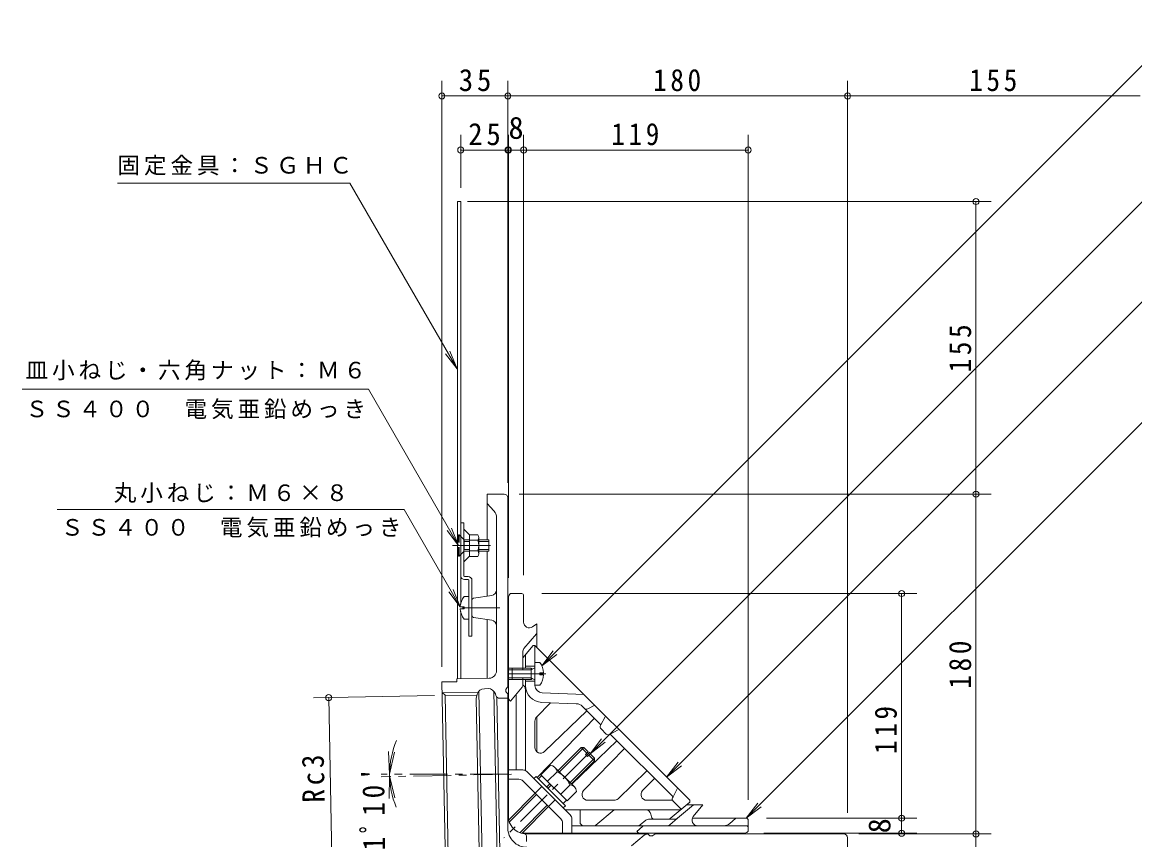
# Model space of a CAD drawing. Units: millimetres at full size, sheet at 1:4. Extents: x -428 to 457, y -549 to 474.
# Drawn here: x -428 to 162, y -328 to 105 of the extents above; entities that cross this region are included whole.
import ezdxf
from ezdxf.enums import TextEntityAlignment as Align

# ---------------------------------------------------------------- set-up
doc = ezdxf.new("R2010")
doc.units = ezdxf.units.MM
doc.header["$LTSCALE"] = 4
doc.header["$PDMODE"] = 32
doc.header["$PDSIZE"] = 3.2
doc.linetypes.add('CHAIN1', pattern=[8, 5, -1, 1, -1])
doc.linetypes.add('DASHED1', pattern=[1.8, 1.2, -0.6])
for name, color, linetype, lineweight in [('0-0_通り芯', 3, 'Continuous', 9), ('0-1_躯体', 2, 'Continuous', 9), ('0-2_仕上', 6, 'Continuous', 9), ('0-4_その他', 7, 'Continuous', 9), ('0-5_寸法', 7, 'Continuous', 9), ('0-8', 2, 'Continuous', 9), ('0-A', 2, 'Continuous', 9), ('0-F', 7, 'CHAIN1', 9)]:
    doc.layers.add(name, color=color, linetype=linetype, lineweight=lineweight)
doc.styles.add('ＭＳ ゴシック', font='')
doc.styles.get('ＭＳ ゴシック').set_extended_font_data('MS Gothic')

msp = doc.modelspace()

# ---------------------------------------------------------------- linework, layer by layer
at = {"layer": '0-0_通り芯'}
for p, q in [((-172.18, -145.134), (-181.18, -145.134)), ((-181.18, -169.362), (-181.18, -145.134)), ((-170.18, -247.011), (-170.18, -147.134)), ((-177.523, -154.055), (-181.18, -150.134)), ((-176.18, -238.623), (-176.18, -157.465)), ((-181.18, -199.131), (-181.18, -175.362)), ((-188.332, -200.231), (-178.724, -198.753)), ((-189.18, -209.504), (-189.18, -201.22)), ((-188.332, -210.492), (-178.724, -211.97)), ((-181.18, -242.645), (-181.18, -211.592)), ((-197.151, -244.47), (-205.15, -244.633)), ((-205.15, -244.633), (-203.134, -343.654)), ((-179.098, -242.602), (-197.182, -242.97)), ((-197.151, -244.47), (-197.182, -242.97)), ((-170.297, -247.332), (-171.063, -248.244)), ((-205.037, -250.19), (-186.135, -250.396)), ((-203.479, -251.685), (-205.037, -250.19)), ((-203.479, -251.685), (-186.608, -251.869)), ((-185.401, -334.146), (-187.044, -253.462)), ((-187.028, -253.462), (-186.42, -251.155)), ((-183.825, -337.844), (-185.622, -249.61)), ((-180.668, -248.135), (-182.634, -248.175)), ((-175.827, -337.681), (-177.624, -249.447)), ((-176.764, -250.958), (-176.489, -251.85)), ((-174.392, -334.459), (-176.059, -252.605)), ((-174.537, -253.262), (-170.18, -253.173)), ((-171.18, -248.566), (-171.18, -249.677)), ((-170.327, -250.737), (-171.033, -250.03)), ((-170.181, -322.134), (-170.18, -251.09)), ((-160.316, -329.134), (-160.316, -326.075)), ((-96.137, -325.134), (-160.181, -325.134)), ((-104.717, -331.458), (-98.017, -325.836)), ((-95.784, -325.28), (-95.077, -325.987)), ((-93.613, -326.134), (-94.724, -326.134)), ((-92.378, -325.251), (-93.291, -326.017)), ((-92.057, -325.134), (7.82, -325.134)), ((9.82, -327.134), (9.82, -336.134))]:
    msp.add_line(p, q, dxfattribs=at)
at = {"layer": '0-0_通り芯', "color": 4, "linetype": 'CHAIN1'}
msp.add_line((-194.161, -205.362), (-174.415, -205.362), dxfattribs=at)
at = {"layer": '0-0_通り芯', "linetype": 'CHAIN1'}
for p, q in [((-126.765, -281.718), (-172.304, -327.257)), ((-168.172, -293.436), (-237.354, -294.845))]:
    msp.add_line(p, q, dxfattribs=at)
at = {"layer": '0-0_通り芯'}
msp.add_lwpolyline([(-203.479, -251.685), (-201.758, -336.497), (-203.248, -338.055)], dxfattribs=at)
for centre, radius, start, end in [((-172.18, -147.134), 2, 0, 90), ((-181.18, -157.465), 5, 359.99971, 43.00047), ((-188.18, -201.22), 1, 98.74616, 180), ((-179.18, -195.788), 3, 278.74616, 0), ((-188.18, -209.504), 1, 180, 261.25384), ((-179.18, -214.935), 3, 0, 81.25384), ((-180.18, -238.623), 4, 271.16684, 359.99965), ((-170.68, -247.01), 0.5, 320.0007, 359.99858), ((-182.552, -252.175), 4, 91.16704, 165.22115), ((-180.587, -252.134), 4, 17.11235, 91.16702), ((-174.578, -251.262), 2, 197.11235, 271.16702), ((-170.68, -248.566), 0.5, 139.99892, 179.99681), ((-170.68, -249.677), 0.5, 180.00105, 225), ((-170.68, -251.09), 0.5, 0, 44.99799), ((-160.181, -315.134), 10, 179.99939, 270.00031), ((-160.181, -322.134), 10, 179.99928, 270.00029), ((-161.316, -326.075), 1, 0, 84.07614), ((-96.089, -328.134), 3, 90.00047, 130.00017), ((-96.137, -325.634), 0.5, 45.00198, 91.11858), ((-94.724, -325.634), 0.5, 225, 269.99893), ((-93.613, -325.634), 0.5, 270.00319, 310.00108), ((-92.057, -325.634), 0.5, 90, 129.9993), ((7.82, -327.134), 2, 0, 90)]:
    msp.add_arc(centre, radius, start, end, dxfattribs=at)
at = {"layer": '0-1_躯体'}
for p, q in [((-169.83, -317.76), (-169.829, -200.065)), ((-169.127, -198.137), (-168.829, -197.782)), ((-162.829, -197.782), (-168.829, -197.782)), ((-161.829, -212.92), (-161.829, -198.782)), ((-157.108, -215.378), (-154.829, -213.782)), ((-154.829, -213.782), (-154.829, -226.282)), ((-155.063, -219.061), (-161.627, -226.884)), ((-162.329, -228.812), (-162.329, -238.152)), ((-162.329, -228.812), (-162.329, -238.152)), ((-167.83, -237.282), (-169.829, -237.282)), ((-167.83, -238.152), (-169.829, -238.152)), ((-167.83, -242.412), (-169.829, -242.412)), ((-167.83, -243.282), (-169.829, -243.282)), ((-162.563, -247.315), (-168.829, -254.782)), ((-162.329, -246.672), (-162.329, -242.412)), ((-162.329, -242.412), (-162.329, -246.672)), ((-165.83, -291.195), (-165.829, -251.207)), ((-168.95, -254.661), (-168.829, -254.782)), ((-154.829, -263.083), (-154.829, -281.585)), ((-162.234, -291.195), (-169.83, -291.195)), ((-137.121, -315.065), (-160.113, -292.073)), ((-164.305, -296.195), (-169.83, -296.195)), ((-142.121, -317.136), (-162.184, -297.073)), ((-131.939, -318.782), (-131.939, -312.282)), ((-123.521, -320.431), (-113.809, -312.282)), ((-80.21, -316.814), (-71.83, -309.782)), ((-75.618, -309.782), (-66.83, -309.782)), ((-71.924, -315.854), (-66.83, -309.782)), ((-136.243, -317.186), (-136.243, -324.782)), ((-100.039, -320.314), (-96.983, -317.75)), ((-81.496, -317.282), (-95.697, -317.282)), ((-84.381, -320.314), (-80.21, -316.814)), ((-48.849, -316.782), (-72.455, -316.782)), ((-49.492, -317.016), (-52.586, -319.612)), ((-43.83, -316.782), (-48.849, -316.782)), ((-42.83, -317.782), (-42.83, -323.782)), ((-141.243, -319.257), (-141.243, -324.782)), ((-129.939, -320.782), (-136.243, -320.782)), ((-124.485, -320.782), (-129.939, -320.782)), ((-97.527, -320.782), (-124.485, -320.782)), ((-98.812, -321.25), (-101.83, -323.782)), ((-101.708, -323.903), (-101.83, -323.782)), ((-97.527, -320.782), (-85.667, -320.782)), ((-69.626, -320.782), (-85.667, -320.782)), ((-55.8, -320.782), (-69.626, -320.782)), ((-43.83, -320.782), (-55.8, -320.782)), ((-43.185, -324.08), (-42.83, -323.782)), ((-43.185, -324.08), (-42.83, -323.782)), ((-162.711, -324.782), (-45.113, -324.782))]:
    msp.add_line(p, q, dxfattribs=at)
for centre, radius, start, end in [((-166.829, -200.065), 3, 139.99971, 179.99899), ((-162.829, -198.782), 1, 0, 90), ((-158.829, -212.92), 3, 179.99953, 305.00427), ((-155.829, -218.418), 1, 320.0007, 0), ((-159.329, -228.812), 3, 140.0006, 180), ((-163.329, -246.672), 1, 320.00024, 0), ((-166.829, -252.539), 3, 180, 225.00249), ((-162.234, -294.195), 3, 45, 90), ((-164.305, -299.195), 3, 45, 90), ((-144.243, -319.257), 3, 0, 45), ((-139.243, -317.186), 3, 0, 45), ((-95.697, -319.282), 2, 90, 129.99985), ((-81.496, -315.282), 2, 270, 310.00017), ((-69.626, -317.782), 3, 139.99907, 270), ((-48.849, -317.782), 1, 90.00035, 129.99946), ((-43.83, -317.782), 1, 0, 90.00035), ((-129.939, -318.782), 2, 180, 270), ((-124.485, -319.282), 1.5, 270, 310.00017), ((-99.587, -321.782), 3, 224.9977, 270), ((-101.325, -318.782), 2, 270, 309.99985), ((-97.527, -322.782), 2, 90, 129.99994), ((-85.667, -318.782), 2, 270, 310.00017), ((-55.8, -315.782), 5, 270, 309.99991), ((-45.113, -321.782), 3, 270, 309.99908), ((-45.113, -321.782), 3, 270, 309.99908), ((-43.83, -321.782), 1, 0, 90)]:
    msp.add_arc(centre, radius, start, end, dxfattribs=at)
at = {"layer": '0-2_仕上'}
for p, q in [((-162.329, -231.836), (-156.83, -225.282)), ((-156.83, -225.282), (-155.829, -225.282)), ((-155.83, -236.282), (-155.829, -225.282)), ((-155.829, -225.282), (-73.83, -307.282)), ((-160.83, -237.282), (-160.83, -230.049)), ((-155.83, -236.282), (-160.83, -236.282)), ((-160.83, -291.544), (-160.83, -243.282)), ((-155.83, -244.282), (-160.83, -244.282)), ((-155.83, -246.433), (-155.83, -244.282)), ((-129.83, -251.282), (-151.983, -250.43)), ((-154.988, -263.247), (-147.605, -255.602)), ((-133.937, -256.128), (-152.175, -255.426)), ((-130.594, -257.588), (-120.84, -267.343)), ((-127.786, -258.885), (-124.173, -256.939)), ((-124.317, -257.016), (-124.206, -256.906)), ((-124.314, -263.869), (-153.869, -294.474)), ((-128.326, -259.857), (-150.746, -281.507)), ((-155.83, -265.331), (-155.83, -279.349)), ((-121.054, -267.739), (-120.84, -267.343)), ((-118.059, -272.246), (-120.793, -269.511)), ((-112.416, -275.767), (-136.271, -298.803)), ((-116.287, -272.506), (-115.89, -272.292)), ((-115.89, -272.292), (-82.669, -305.514)), ((-108.404, -279.779), (-130.055, -302.198)), ((-111.795, -306.44), (-96.506, -291.676)), ((-92.494, -295.689), (-98.781, -302.198)), ((-82.882, -305.91), (-82.669, -305.514)), ((-139.83, -312.282), (-79.143, -312.282)), ((-113.879, -307.282), (-127.897, -307.282)), ((-96.623, -307.282), (-82.908, -307.282)), ((-84.137, -316.931), (-73.83, -308.282)), ((-82.622, -307.682), (-78.284, -312.02)), ((-73.83, -307.282), (-73.83, -308.282)), ((-94.071, -316.076), (-94.348, -314.694)), ((-92.6, -317.282), (-85.102, -317.282))]:
    msp.add_line(p, q, dxfattribs=at)
at = {"layer": '0-2_仕上', "color": 4}
for p, q in [((-153.23, -234.282), (-155.83, -234.282)), ((-155.83, -234.282), (-155.83, -246.282)), ((-167.83, -237.282), (-167.83, -243.282)), ((-157.83, -237.282), (-167.83, -237.282)), ((-157.83, -238.152), (-167.83, -238.152)), ((-157.83, -238.152), (-155.957, -237.1)), ((-157.83, -237.282), (-157.066, -237.722)), ((-157.83, -237.282), (-157.83, -243.282)), ((-153.23, -240.761), (-153.23, -239.803)), ((-151.241, -239.803), (-153.23, -239.803)), ((-151.241, -240.761), (-153.23, -240.761)), ((-157.83, -242.412), (-167.83, -242.412)), ((-157.83, -243.282), (-167.83, -243.282)), ((-157.83, -242.412), (-155.957, -243.464)), ((-157.83, -243.282), (-157.066, -242.841)), ((-153.23, -246.282), (-155.83, -246.282))]:
    msp.add_line(p, q, dxfattribs=at)
at = {"layer": '0-2_仕上', "linetype": 'CHAIN1'}
msp.add_line((-150.044, -240.282), (-171.555, -240.282), dxfattribs=at)
at = {"layer": '0-2_仕上', "linetype": 'DASHED1'}
for p, q in [((-120.84, -267.343), (-118.365, -262.747)), ((-115.89, -272.292), (-111.294, -269.818)), ((-82.669, -305.514), (-80.194, -300.918))]:
    msp.add_line(p, q, dxfattribs=at)
at = {"layer": '0-2_仕上'}
for centre, radius, start, end in [((-159.33, -230.595), 1.5, 140.00024, 179.99966), ((-163.83, -248.741), 3, 0, 59.99167), ((-151.83, -246.433), 9, 179.99989, 267.79736), ((-151.829, -246.433), 4, 180, 267.79758), ((-134.13, -261.124), 5, 44.99969, 87.79678), ((-128.498, -257.564), 1.5, 225.00101, 298.30215), ((-152.83, -265.331), 3, 136.00031, 180), ((-119.733, -268.45), 1.5, 151.69917, 225.00067), ((-116.998, -271.185), 1.5, 225.00067, 298.29955), ((-152.83, -279.349), 3, 180, 313.99992), ((-139.83, -291.282), 21, 179.99979, 180.2036), ((-151.711, -296.558), 3, 136.00008, 157.94907), ((-127.897, -304.282), 3, 135.99957, 269.9995), ((-113.879, -304.282), 3, 270, 313.99899), ((-96.623, -304.282), 3, 135.99957, 269.9995), ((-81.561, -306.621), 1.5, 151.69922, 224.99966), ((-139.83, -291.282), 21, 269.79643, 269.9998), ((-97.289, -315.282), 3, 11.30984, 90), ((-79.143, -310.782), 1.5, 269.99966, 309.99969), ((-92.6, -315.782), 1.5, 191.31015, 269.99966), ((-85.102, -315.782), 1.5, 269.99966, 309.99969)]:
    msp.add_arc(centre, radius, start, end, dxfattribs=at)
at = {"layer": '0-2_仕上', "color": 4}
for centre, radius, start, end in [((-161.23, -240.282), 10, 2.74562, 36.86987), ((-156.08, -236.882), 0.25, 299.32918, 0), ((-161.23, -240.282), 10, 323.13013, 357.25438), ((-156.08, -243.682), 0.25, 0, 60.67082)]:
    msp.add_arc(centre, radius, start, end, dxfattribs=at)
at = {"layer": '0-4_その他'}
for p, q in [((-205.15, 73.81), (-205.15, -236.633)), ((-170.18, 73.81), (-170.18, -139.134)), ((9.82, 73.81), (9.82, -313.89)), ((-205.15, 65.81), (-170.18, 65.81)), ((-170.18, 65.81), (9.82, 65.81)), ((9.82, 65.81), (164.82, 65.81)), ((-195.15, 45.165), (-195.15, 17.128)), ((-169.829, 45.165), (-169.829, -189.416)), ((-161.829, 45.165), (-161.829, -188.133)), ((-42.83, 45.165), (-42.83, -307.133)), ((-195.15, 37.165), (-170.18, 37.165)), ((-169.829, 37.165), (-161.829, 37.165)), ((-161.829, 37.165), (-42.83, 37.165)), ((85.863, 9.866), (-191.524, 9.866)), ((77.863, -145.134), (77.863, 9.866)), ((85.863, -145.134), (-164.18, -145.134)), ((77.863, -325.134), (77.863, -145.134)), ((46.462, -197.782), (-152.18, -197.782)), ((38.462, -316.782), (38.462, -197.782)), ((-273.113, -253.056), (-209.006, -251.75)), ((-265.115, -252.893), (-263.385, -337.802)), ((-232.827, -293.484), (-233.35, -281.496)), ((-232.827, -293.484), (-230.229, -281.769)), ((-232.819, -294.319), (-233.098, -306.316)), ((-232.819, -294.319), (-229.984, -305.98)), ((46.462, -316.782), (-33.18, -316.782)), ((38.462, -324.782), (38.462, -316.782)), ((46.462, -324.782), (-34.464, -324.782)), ((85.863, -325.134), (15.82, -325.134)), ((77.863, -350.133), (77.863, -325.134))]:
    msp.add_line(p, q, dxfattribs=at)
msp.add_arc((-187.743, -293.477), 45.084, 156.63402, 202.7846, dxfattribs=at)
for p in [(-205.15, 65.81), (-170.18, 65.81), (9.82, 65.81), (-195.15, 37.165), (-170.18, 37.165), (-169.829, 37.165), (-161.829, 37.165), (-42.83, 37.165), (77.863, 9.866), (77.863, -145.134), (38.462, -197.782), (-265.115, -252.893), (38.462, -316.782), (38.462, -324.782), (77.863, -325.134)]:
    msp.add_point(p, dxfattribs=at)
at = {"layer": '0-5_寸法'}
for p, q in [((-152.173, -236.085), (188.752, 104.84)), ((-126.567, -282.628), (188.752, 32.691)), ((-376.961, 19.667), (-253.892, 19.667)), ((-197.095, -78.709), (-253.892, 19.667)), ((-86.034, -295.06), (188.752, -20.273)), ((-197.095, -78.709), (-200.922, -69.47)), ((-197.095, -78.709), (-203.183, -70.776)), ((-43.83, -316.782), (188.752, -84.2)), ((-244.072, -89.55), (-427.5, -89.55)), ((-196.261, -172.362), (-244.072, -89.55)), ((-225.143, -153.312), (-408.912, -153.312)), ((-195.369, -204.882), (-225.143, -153.312)), ((-196.261, -172.362), (-202.348, -164.428)), ((-196.261, -172.362), (-200.088, -163.123)), ((-195.369, -204.882), (-201.456, -196.949)), ((-195.369, -204.882), (-199.195, -195.644)), ((-152.173, -236.085), (-146.085, -228.151)), ((-152.173, -236.085), (-144.239, -229.997)), ((-126.567, -282.628), (-120.479, -274.695)), ((-126.567, -282.628), (-118.634, -276.541)), ((-86.034, -295.06), (-79.946, -287.126)), ((-86.034, -295.06), (-78.101, -288.972)), ((-43.83, -316.782), (-37.742, -308.848)), ((-43.83, -316.782), (-35.896, -310.694))]:
    msp.add_line(p, q, dxfattribs=at)
at = {"layer": '0-8'}
for p, q in [((-196.78, 9.866), (-195.18, 9.866)), ((-196.78, 9.866), (-196.78, -242.962)), ((-195.18, 9.866), (-195.18, -203.37)), ((-193.579, -160.362), (-195.18, -160.362)), ((-193.579, -188.262), (-193.579, -160.362)), ((-190.58, -166.699), (-193.579, -163.699)), ((-190.58, -167.049), (-190.58, -177.674)), ((-190.58, -178.024), (-193.579, -181.024)), ((-193.08, -188.762), (-191.28, -188.762)), ((-191.28, -190.362), (-193.08, -190.362)), ((-190.78, -190.862), (-190.78, -220.362)), ((-189.18, -190.862), (-189.18, -220.362)), ((-195.18, -207.353), (-195.18, -242.93)), ((-190.78, -220.362), (-189.18, -220.362))]:
    msp.add_line(p, q, dxfattribs=at)
at = {"layer": '0-8', "linetype": 'CHAIN1'}
msp.add_line((-179.451, -172.362), (-199.579, -172.362), dxfattribs=at)
at = {"layer": '0-8'}
for centre, radius, start, end in [((-193.08, -188.262), 2.1, 180, 270), ((-193.08, -188.262), 0.5, 180, 270), ((-191.28, -190.862), 2.1, 0, 90), ((-191.28, -190.862), 0.5, 0, 90)]:
    msp.add_arc(centre, radius, start, end, dxfattribs=at)
at = {"layer": '0-A', "linetype": 'DASHED1'}
for p, q in [((-196.261, -166.712), (-195.961, -166.712)), ((-196.261, -178.012), (-196.261, -166.712)), ((-193.311, -169.362), (-195.961, -166.712)), ((-193.311, -169.362), (-193.311, -175.362)), ((-190.58, -169.362), (-193.311, -169.362)), ((-193.311, -170.232), (-190.58, -170.232)), ((-193.311, -175.362), (-195.961, -178.012)), ((-193.311, -174.492), (-190.58, -174.492)), ((-190.58, -175.362), (-193.311, -175.362)), ((-155.664, -303.593), (-152.128, -300.058)), ((-148.593, -310.664), (-145.057, -307.129))]:
    msp.add_line(p, q, dxfattribs=at)
at = {"layer": '0-A'}
for p, q in [((-186.07, -166.612), (-190.58, -166.612)), ((-190.58, -166.612), (-190.58, -167.049)), ((-186.07, -169.498), (-190.58, -169.498)), ((-185.579, -168.055), (-185.579, -176.668)), ((-185.579, -169.362), (-180.261, -169.362)), ((-185.579, -170.232), (-180.261, -170.232)), ((-180.261, -175.362), (-180.261, -169.362)), ((-186.07, -175.225), (-190.58, -175.225)), ((-185.579, -174.492), (-180.261, -174.492)), ((-185.579, -175.362), (-180.261, -175.362)), ((-190.58, -178.112), (-190.58, -177.674)), ((-186.07, -178.112), (-190.58, -178.112)), ((-193.38, -199.361), (-190.78, -199.361)), ((-195.369, -204.882), (-193.38, -204.882)), ((-195.369, -205.841), (-193.38, -205.841)), ((-193.38, -205.841), (-193.38, -204.882)), ((-193.38, -211.362), (-190.78, -211.362)), ((-143.572, -291.502), (-131.34, -279.269)), ((-142.865, -292.209), (-129.926, -279.27)), ((-128.335, -282.275), (-131.34, -279.269)), ((-131.34, -279.269), (-129.926, -279.27)), ((-127.628, -281.568), (-129.926, -279.27)), ((-127.981, -284.042), (-126.567, -282.628)), ((-124.269, -284.926), (-126.567, -282.628)), ((-147.6, -288.74), (-152.624, -293.764)), ((-137.208, -297.866), (-124.269, -284.926)), ((-136.502, -298.573), (-124.269, -286.341)), ((-124.269, -286.341), (-127.274, -283.335)), ((-124.269, -284.926), (-124.269, -286.341)), ((-156.371, -295.815), (-155.24, -294.683)), ((-139.684, -310.24), (-155.24, -294.683)), ((-153.967, -295.956), (-152.2, -294.188)), ((-144.13, -292.21), (-149.154, -297.234)), ((-145.232, -289.842), (-134.843, -300.232)), ((-149.636, -300.287), (-147.868, -298.519)), ((-148.929, -300.995), (-147.161, -299.227)), ((-137.211, -299.129), (-142.235, -304.153)), ((-169.83, -317.76), (-155.664, -303.593)), ((-169.477, -318.82), (-154.957, -304.301)), ((-163.799, -324.457), (-149.3, -309.957)), ((-162.732, -324.803), (-148.593, -310.664)), ((-140.956, -308.967), (-139.189, -307.199)), ((-140.815, -311.371), (-139.684, -310.24))]:
    msp.add_line(p, q, dxfattribs=at)
at = {"layer": '0-A', "linetype": 'DASHED1'}
msp.add_lwpolyline([(-196.261, -178.012), (-195.961, -178.012), (-195.961, -166.712)], dxfattribs=at)
at = {"layer": '0-A'}
for points in [[(-127.981, -284.042), (-129.042, -282.982), (-127.628, -281.568)], [(-133.74, -302.599), (-138.764, -307.623), (-152.624, -293.764)]]:
    msp.add_lwpolyline(points, dxfattribs=at)
for centre, radius, start, end in [((-187.947, -168.055), 2.368, 322.44278, 37.55722), ((-194.177, -172.362), 8.598, 340.548, 19.452), ((-187.947, -176.668), 2.368, 322.44278, 37.55722), ((-185.38, -205.362), 10, 143.13013, 177.25438), ((-185.38, -205.362), 10, 182.74562, 216.86987), ((-147.927, -292.537), 3.811, 4.92564, 85.07436), ((-149.811, -304.81), 13.822, 24.26926, 65.73074), ((-137.538, -302.927), 3.811, 4.92564, 85.07436)]:
    msp.add_arc(centre, radius, start, end, dxfattribs=at)
at = {"layer": '0-F'}
msp.add_line((-170.181, -293.477), (-237.382, -293.477), dxfattribs=at)

# ---------------------------------------------------------------- texts
at = {"layer": '0-4_その他', "color": 2, "style": 'ＭＳ ゴシック'}
msp.add_text('8', height=11.73, dxfattribs=at).set_placement((-169.829, 39.565), align=Align.BOTTOM_LEFT)
msp.add_text('8', height=11.73, rotation=90, dxfattribs=at).set_placement((36.062, -324.782), align=Align.BOTTOM_LEFT)
at = {"layer": '0-4_その他', "color": 2, "char_height": 11.73, "attachment_point": 7, "style": 'ＭＳ ゴシック'}
for s, insert in [('\\T1.27;\\W0.95;35', (-196.165, 68.21)), ('\\T1.27;\\W0.9;180', (-93.18, 68.21)), ('\\T1.27;\\W0.9;155', (74.32, 68.21)), ('\\T1.27;\\W0.95;25', (-191.165, 39.565)), ('\\T1.27;\\W0.9;119', (-115.329, 39.565))]:
    msp.add_mtext(s, dxfattribs=dict(at, insert=insert))
for s, insert, rotation in [('\\T1.27;\\W0.9;155', (75.463, -80.634), 90), ('\\T1.27;\\W0.9;180', (75.463, -248.134), 90), ('\\T1.27;\\W0.9;119', (36.062, -282.757), 90), ('\\T1.27;\\W0.9;Rc3', (-267.033, -308.42), 91.167), ("\\T1.28;\\W0.9;1ﾟ10'", (-235.101, -333.811), 90.583)]:
    msp.add_mtext(s, dxfattribs=dict(at, insert=insert, rotation=rotation))
at = {"layer": '0-5_寸法', "char_height": 8.798, "attachment_point": 7, "style": 'ＭＳ ゴシック'}
for s, insert in [('\\T1.17;固定金具：ＳＧＨＣ', (-377.076, 23.661)), ('\\T1.17;皿小ねじ・六角ナット：Ｍ６', (-425.786, -84.845)), ('\\T1.17;ＳＳ４００\u3000電気亜鉛めっき', (-425.786, -105.448)), ('\\T1.17;丸小ねじ：Ｍ６×８', (-379.027, -149.771)), ('\\T1.17;ＳＳ４００\u3000電気亜鉛めっき', (-407.027, -168.169))]:
    msp.add_mtext(s, dxfattribs=dict(at, insert=insert))

doc.saveas('drawing.dxf')
